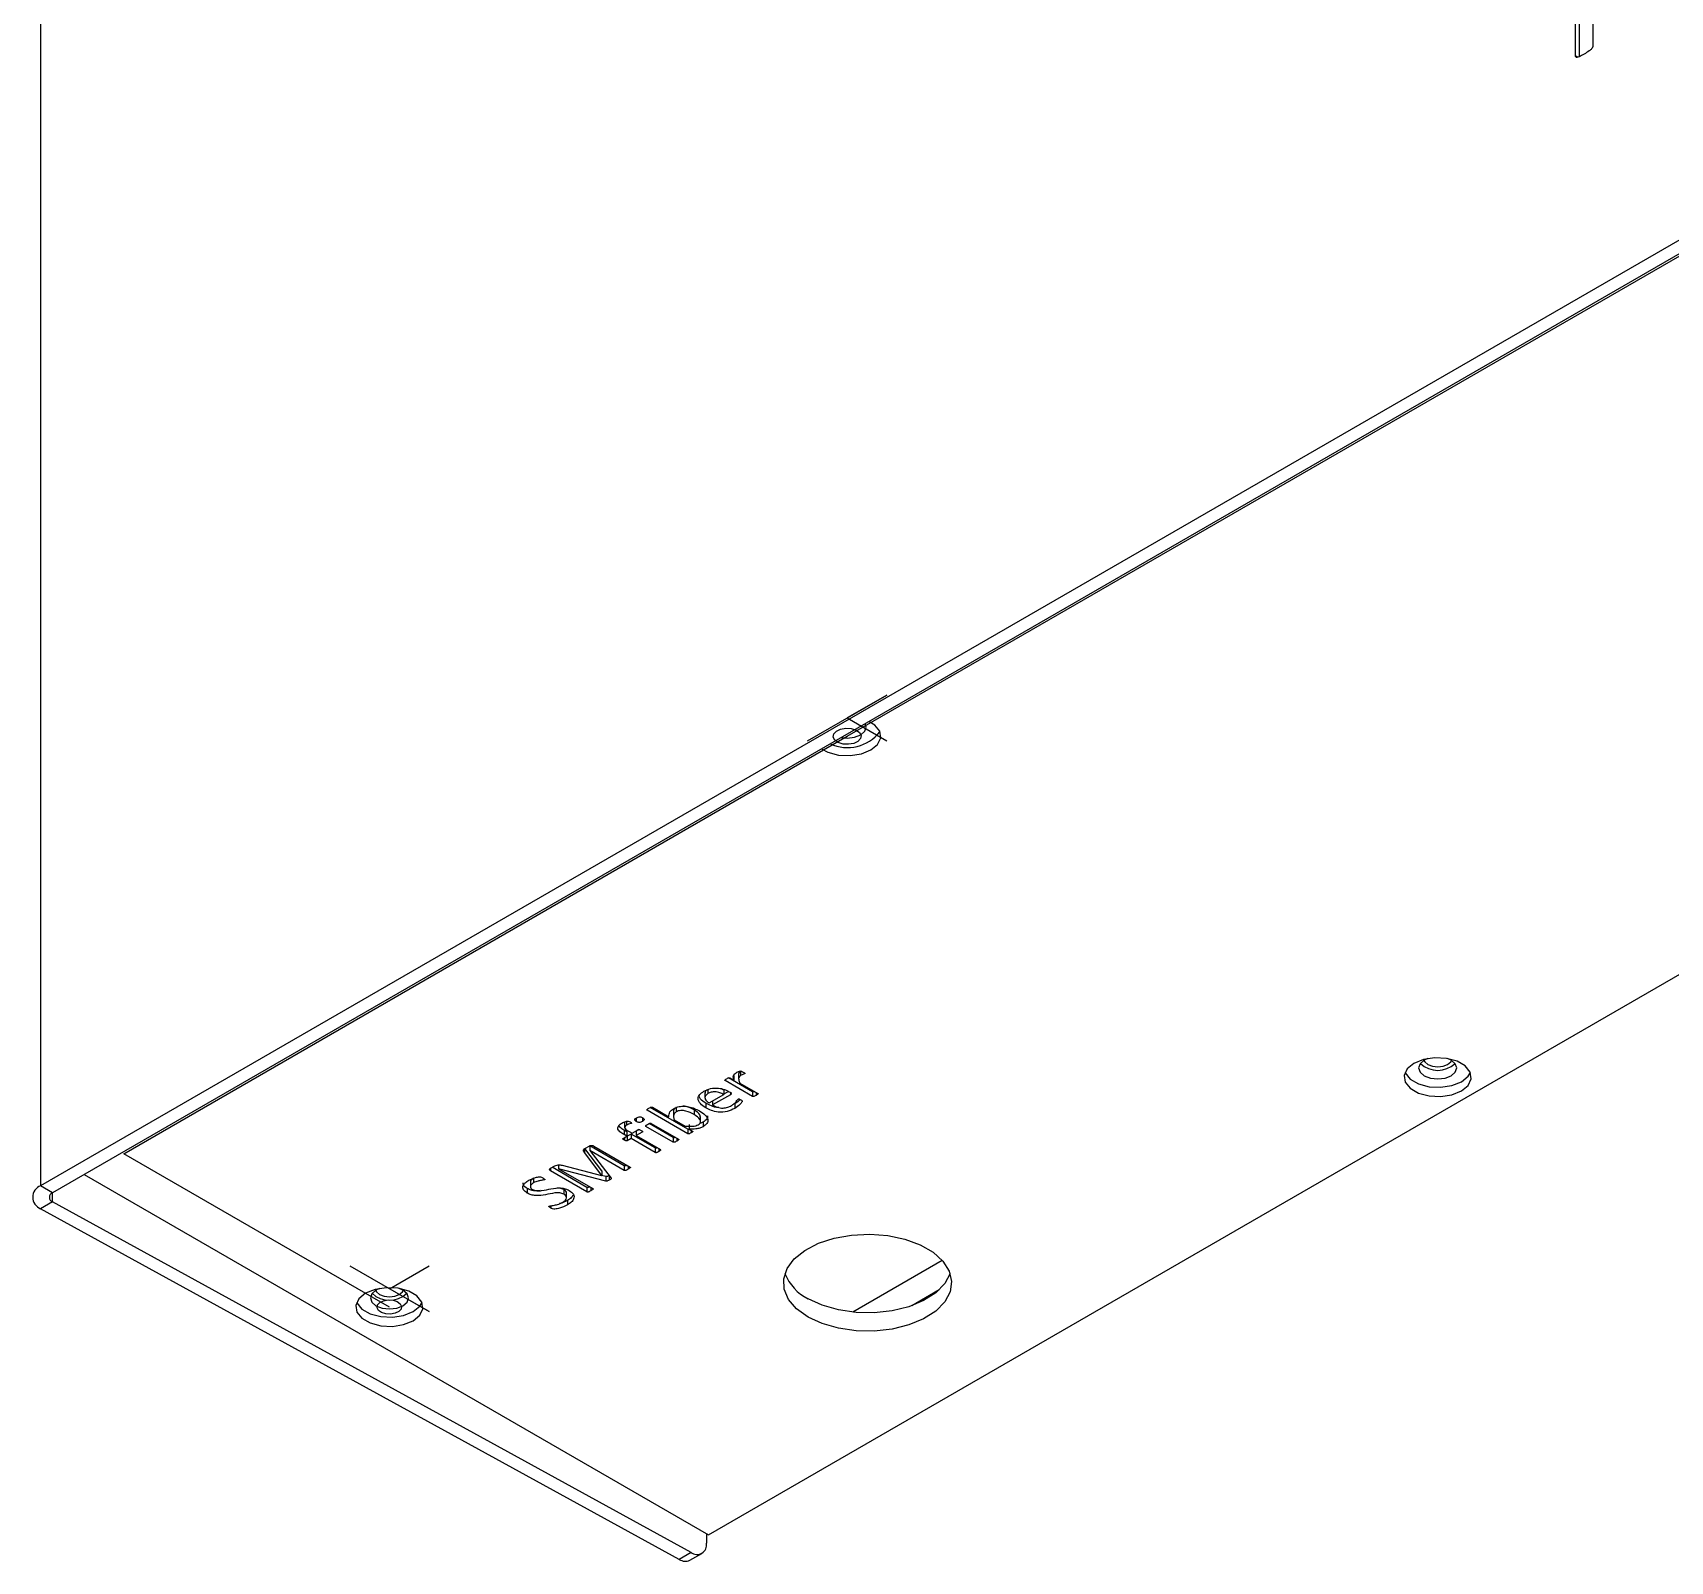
# Model space of a CAD drawing. Header units: millimetres. Extents: x 0 to 210, y 0 to 297.
# Drawn here: x 159.18 to 173.79, y 230.34 to 243.98 of the extents above; entities that cross this region are included whole.
import ezdxf

# ---------------------------------------------------------------- set-up
doc = ezdxf.new("R2010")
doc.units = ezdxf.units.MM
doc.linetypes.add('CENTERX2', pattern=[20.32, 12.7, -2.54, 2.54, -2.54])

msp = doc.modelspace()

# ---------------------------------------------------------------- linework, layer by layer
at = {"color": 7, "linetype": 'Continuous', "lineweight": 25}
for p, q in [((159.2496, 264.1091), (159.2496, 233.6929)), ((184.5288, 248.2863), (159.2496, 233.6929)), ((184.6348, 248.2251), (159.3556, 233.6317)), ((165.2069, 230.5804), (190.4106, 245.1302)), ((172.9416, 243.7746), (172.9416, 244.8959)), ((172.9769, 243.7683), (172.9769, 244.8755)), ((173.0975, 244.9266), (173.0975, 243.8647)), ((172.9613, 243.7632), (172.9416, 243.7746)), ((165.3566, 234.6394), (165.3566, 234.6311)), ((165.5998, 234.4907), (165.3566, 234.6311)), ((165.5998, 234.5316), (165.3849, 234.6556)), ((165.3988, 234.6555), (165.4342, 234.6351)), ((165.4342, 234.6759), (165.4342, 234.6351)), ((165.476, 234.696), (165.476, 234.645)), ((165.4866, 234.6101), (165.6466, 234.5177)), ((165.4913, 234.7174), (165.4913, 234.6766)), ((165.5304, 234.6972), (165.5304, 234.691)), ((165.1757, 234.526), (165.1757, 234.475)), ((165.2019, 234.5563), (165.2019, 234.5155)), ((165.213, 234.4319), (165.343, 234.5069)), ((165.4037, 234.5059), (165.2442, 234.4139)), ((165.343, 234.5477), (165.319, 234.559)), ((165.343, 234.5477), (165.343, 234.5069)), ((165.3848, 234.5358), (165.343, 234.5117)), ((165.3929, 234.5321), (165.4012, 234.5274)), ((165.4037, 234.5255), (165.4037, 234.5059)), ((165.5998, 234.5316), (165.5998, 234.4907)), ((165.6314, 234.5265), (165.6314, 234.4993)), ((164.6602, 234.3749), (164.6602, 234.3668)), ((165.0226, 234.1576), (164.6602, 234.3668)), ((165.0226, 234.1984), (164.6876, 234.3918)), ((164.707, 234.3938), (164.8531, 234.3095)), ((164.8952, 234.356), (164.8952, 234.305)), ((164.9197, 234.3934), (164.9197, 234.3526)), ((165.0799, 234.3694), (165.0799, 234.3286)), ((165.1364, 234.2611), (165.1364, 234.3121)), ((165.183, 234.43), (165.183, 234.3891)), ((165.2442, 234.4499), (165.2442, 234.4139)), ((165.4414, 234.4244), (165.4414, 234.3836)), ((164.4799, 234.1755), (164.4541, 234.1905)), ((164.4541, 234.1905), (164.4541, 234.1496)), ((164.4594, 234.2609), (164.4594, 234.2099)), ((164.4754, 234.2692), (164.4754, 234.2341)), ((164.4799, 234.1755), (164.4799, 234.1347)), ((164.4989, 234.1778), (164.5267, 234.1617)), ((164.5179, 234.2552), (164.5179, 234.2495)), ((164.5267, 234.1617), (164.5803, 234.1927)), ((164.5848, 234.1941), (164.5631, 234.1815)), ((164.5631, 234.1815), (164.5631, 234.1407)), ((164.6167, 234.1717), (164.5631, 234.1407)), ((164.5633, 234.2963), (164.5633, 234.2666)), ((164.6167, 234.1804), (164.6167, 234.1717)), ((164.6174, 234.3012), (164.6174, 234.2681)), ((164.6495, 234.2305), (164.6495, 234.2229)), ((164.8927, 234.0825), (164.6495, 234.2229)), ((164.8927, 234.1233), (164.6772, 234.2478)), ((164.6962, 234.2499), (164.9395, 234.1095)), ((164.8996, 234.2826), (164.9977, 234.226)), ((165.0226, 234.1984), (165.0226, 234.1576)), ((165.0356, 234.2388), (165.0356, 234.1979)), ((165.0356, 234.1979), (165.0643, 234.1813)), ((165.0515, 234.1887), (165.0515, 234.1645)), ((165.1587, 234.2612), (165.1587, 234.2204)), ((164.1001, 234.0223), (164.1001, 233.9896)), ((164.2551, 233.8267), (164.1041, 234.0251)), ((164.1092, 234.0288), (164.1413, 234.0473)), ((164.1491, 234.0484), (164.1485, 234.048)), ((164.1485, 234.048), (164.1485, 234.0072)), ((164.4556, 233.8714), (164.1491, 234.0484)), ((164.1491, 234.0484), (164.1491, 234.0075)), ((164.184, 234.0474), (164.5076, 233.8606)), ((164.4467, 234.1155), (164.4799, 234.1347)), ((164.4799, 234.1347), (164.4541, 234.1496)), ((164.4567, 234.1213), (164.4567, 234.1001)), ((164.4831, 234.1354), (164.4799, 234.1341)), ((164.5163, 234.1545), (164.4831, 234.1354)), ((164.4831, 234.1354), (164.4831, 234.0945)), ((164.5163, 234.1137), (164.4831, 234.0945)), ((164.7314, 234.0303), (164.5163, 234.1545)), ((164.5163, 234.1545), (164.5163, 234.1137)), ((164.7314, 233.9895), (164.5163, 234.1137)), ((164.5631, 234.1407), (164.7782, 234.0165)), ((164.7314, 234.0303), (164.7314, 233.9895)), ((164.7633, 234.0252), (164.7633, 233.9982)), ((164.8927, 234.1233), (164.8927, 234.0825)), ((164.9243, 234.1183), (164.9243, 234.0911)), ((163.7988, 233.8496), (163.8293, 233.8672)), ((163.8683, 233.8801), (163.8683, 233.8454)), ((163.8687, 233.8801), (163.8687, 233.8456)), ((163.9016, 233.8759), (164.2537, 233.785)), ((164.2551, 233.7858), (164.1001, 233.9896)), ((164.1491, 234.0075), (164.1485, 234.0072)), ((164.1485, 234.0072), (164.338, 233.7611)), ((164.4556, 233.8306), (164.1491, 234.0075)), ((164.4556, 233.8714), (164.4556, 233.8306)), ((164.4901, 233.8707), (164.4901, 233.8405)), ((159.6385, 233.795), (165.2069, 230.5804)), ((163.6182, 233.732), (163.6182, 233.6809)), ((163.6464, 233.7604), (163.6464, 233.7196)), ((163.7449, 233.7525), (163.7449, 233.7464)), ((163.7992, 233.8498), (163.7992, 233.8253)), ((164.1229, 233.6385), (163.7992, 233.8253)), ((164.1229, 233.6793), (163.8134, 233.858)), ((163.8687, 233.8456), (163.8683, 233.8454)), ((163.8683, 233.8454), (164.1749, 233.6685)), ((164.2919, 233.7345), (163.8687, 233.8456)), ((164.2537, 233.785), (164.2551, 233.7858)), ((164.2919, 233.7753), (164.2541, 233.7852)), ((164.2551, 233.8267), (164.2551, 233.7858)), ((164.2919, 233.7753), (164.2919, 233.7345)), ((164.3223, 233.7814), (164.3223, 233.7436)), ((159.3556, 233.6317), (159.2496, 233.6929)), ((163.5899, 233.6689), (163.5899, 233.628)), ((163.918, 233.6595), (163.918, 233.6187)), ((163.9419, 233.5823), (163.9419, 233.6333)), ((164.1229, 233.6793), (164.1229, 233.6385)), ((164.1571, 233.6788), (164.1571, 233.6482)), ((159.3556, 233.5501), (159.2496, 233.4888)), ((164.9452, 230.3603), (159.2496, 233.4888)), ((165.0513, 230.4215), (159.3556, 233.5501)), ((163.7999, 233.5146), (163.7999, 233.4947)), ((163.9484, 233.5626), (163.9484, 233.5218)), ((167.2929, 233.0257), (166.4951, 232.5651)), ((167.2635, 232.7638), (167.0199, 232.6231)), ((165.1893, 230.5906), (165.1893, 230.5051)), ((165.0513, 230.4215), (164.9452, 230.3603)), ((165.0418, 230.3523), (165.1478, 230.4135))]:
    msp.add_line(p, q, dxfattribs=at)
at = {"color": 7, "linetype": 'CENTERX2'}
for p, q in [((166.4445, 237.7036), (178.2531, 244.5206)), ((166.0909, 237.6628), (166.798, 238.0711)), ((166.798, 238.0711), (166.4445, 237.8669)), ((166.4445, 237.8669), (166.798, 237.6628)), ((159.992, 233.9787), (166.4445, 237.7036)), ((162.3608, 232.6113), (159.992, 233.9787)), ((162.0073, 232.9787), (162.7144, 232.5705)), ((162.3608, 232.7746), (162.7144, 232.9787)), ((162.7144, 232.5705), (162.3608, 232.7746))]:
    msp.add_line(p, q, dxfattribs=at)
at = {"color": 8, "linetype": 'Continuous', "lineweight": 25}
msp.add_line((159.3556, 233.5501), (159.3556, 233.6317), dxfattribs=at)
at = {"color": 7, "linetype": 'Continuous', "lineweight": 25, "flags": 128}
for points in [[(166.2154, 237.5918), (166.2724, 237.5618), (166.3668, 237.5364), (166.4706, 237.5311), (166.5712, 237.5467), (166.6566, 237.5812), (166.7163, 237.6304), (166.7433, 237.6885), (166.7342, 237.7485), (166.6902, 237.803), (166.6382, 237.8359)], [(166.3897, 237.6924), (166.4445, 237.6872), (166.5095, 237.6946), (166.5647, 237.7159), (166.6015, 237.7477), (166.6145, 237.7853), (166.6054, 237.8169)], [(171.5003, 234.785), (171.4405, 234.7357), (171.4135, 234.6776), (171.4226, 234.6177), (171.4667, 234.5632), (171.5403, 234.5207), (171.6348, 234.4952), (171.7385, 234.49), (171.8392, 234.5056), (171.9245, 234.5401), (171.9843, 234.5893), (172.0113, 234.6474), (172.0022, 234.7073), (171.9581, 234.7619), (171.8845, 234.8044), (171.79, 234.8298), (171.6863, 234.835), (171.5856, 234.8195), (171.5003, 234.785)], [(171.6241, 234.828), (171.5922, 234.8136), (171.5553, 234.7817), (171.5424, 234.7442), (171.5553, 234.7066), (171.5922, 234.6748), (171.6473, 234.6535), (171.7124, 234.646), (171.7775, 234.6535), (171.8326, 234.6748), (171.8695, 234.7066), (171.8824, 234.7442), (171.8695, 234.7817), (171.8326, 234.8136), (171.8007, 234.828)], [(171.5897, 234.8121), (171.5969, 234.7982), (171.624, 234.7748), (171.6646, 234.7592), (171.7124, 234.7537), (171.7602, 234.7592), (171.8008, 234.7748), (171.8279, 234.7982), (171.8351, 234.8121)], [(171.4209, 234.7033), (171.4226, 234.6994), (171.4667, 234.6448), (171.5403, 234.6023), (171.6348, 234.5769), (171.7385, 234.5716), (171.8392, 234.5872), (171.9245, 234.6217), (171.9843, 234.671), (172.0039, 234.7033)], [(166.0952, 232.522), (165.9936, 232.5949), (165.9216, 232.6788), (165.8824, 232.7697), (165.878, 232.8632), (165.9086, 232.9552), (165.9727, 233.0412), (166.0673, 233.1172), (166.188, 233.1798), (166.3292, 233.2258), (166.4842, 233.2533), (166.6459, 233.2609), (166.8066, 233.2483), (166.9588, 233.216), (167.0955, 233.1656), (167.2101, 233.0994), (167.2975, 233.0205), (167.3534, 232.9326), (167.3753, 232.8398), (167.3621, 232.7465), (167.3145, 232.657), (167.2347, 232.5755), (167.1264, 232.5058), (166.9947, 232.4512), (166.8457, 232.4142), (166.6864, 232.3966), (166.5243, 232.3991), (166.3669, 232.4217), (166.2216, 232.4633), (166.0952, 232.522)], [(167.3621, 232.9098), (167.3145, 232.8203), (167.2347, 232.7388), (167.1264, 232.6691), (166.9947, 232.6145), (166.8457, 232.5775), (166.6864, 232.5599), (166.5243, 232.5624), (166.3669, 232.585), (166.2216, 232.6266), (166.0952, 232.6853)], [(162.1487, 232.7337), (162.0889, 232.6844), (162.062, 232.6263), (162.0711, 232.5664), (162.1151, 232.5119), (162.1888, 232.4694), (162.2832, 232.444), (162.387, 232.4387), (162.4876, 232.4543), (162.573, 232.4888), (162.6327, 232.5381), (162.6597, 232.5962), (162.6506, 232.6561), (162.6066, 232.7106), (162.5329, 232.7531), (162.4385, 232.7785), (162.3347, 232.7838), (162.2341, 232.7682), (162.1487, 232.7337)], [(162.2725, 232.7768), (162.2406, 232.7623), (162.2038, 232.7305), (162.1908, 232.6929), (162.2038, 232.6554), (162.2406, 232.6235), (162.2958, 232.6022), (162.3608, 232.5948), (162.4259, 232.6022), (162.481, 232.6235), (162.5179, 232.6554), (162.5308, 232.6929), (162.5179, 232.7305), (162.481, 232.7623), (162.4491, 232.7768)], [(162.2381, 232.7608), (162.2454, 232.7469), (162.2724, 232.7235), (162.313, 232.7079), (162.3608, 232.7024), (162.4087, 232.7079), (162.4492, 232.7235), (162.4763, 232.7469), (162.4836, 232.7608)], [(162.0693, 232.6521), (162.0711, 232.6481), (162.1151, 232.5936), (162.1888, 232.551), (162.2832, 232.5256), (162.387, 232.5204), (162.4876, 232.5359), (162.573, 232.5704), (162.6327, 232.6197), (162.6524, 232.6521)]]:
    msp.add_lwpolyline(points, dxfattribs=at)
at = {"color": 7, "linetype": 'Continuous', "flags": 128}
for points in [[(166.3341, 237.6698), (166.32, 237.6967), (166.3249, 237.7247), (166.348, 237.7495), (166.3858, 237.7674), (166.4325, 237.7755), (166.481, 237.7726), (166.524, 237.7593), (166.5548, 237.7375), (166.5689, 237.7106), (166.564, 237.6825), (166.5409, 237.6577), (166.5031, 237.6399), (166.4564, 237.6318), (166.4079, 237.6346), (166.3649, 237.648), (166.3341, 237.6698)], [(162.2639, 232.5815), (162.2516, 232.6052), (162.2559, 232.6298), (162.2762, 232.6516), (162.3093, 232.6672), (162.3503, 232.6743), (162.3929, 232.6718), (162.4306, 232.6601), (162.4577, 232.641), (162.4701, 232.6173), (162.4658, 232.5927), (162.4455, 232.571), (162.4124, 232.5553), (162.3714, 232.5482), (162.3287, 232.5507), (162.291, 232.5624), (162.2639, 232.5815)]]:
    msp.add_lwpolyline(points, dxfattribs=at)
at = {"color": 7, "linetype": 'Continuous', "lineweight": 25}
for centre, radius, start, end in [((166.4456, 237.9706), 0.368, 245.35599, 322.09186), ((171.7124, 234.9457), 0.223, 226.10451, 313.89549), ((159.2883, 233.5909), 0.1092, 110.78342, 249.21658), ((159.3711, 233.5909), 0.0437, 110.78342, 249.21658), ((166.2863, 233.0677), 0.4275, 201.68279, 243.45471), ((162.3608, 232.8944), 0.223, 226.10451, 313.89549), ((165.1037, 230.4907), 0.0868, 232.88187, 9.53384), ((165.0005, 230.4417), 0.0984, 235.79518, 294.76717)]:
    msp.add_arc(centre, radius, start, end, dxfattribs=at)
for points, knots in [([(173.0975, 243.8647), (173.0974, 243.8624), (173.0971, 243.8578), (173.0936, 243.8478), (173.0821, 243.8324), (173.0557, 243.8123), (173.0331, 243.7982), (173.0181, 243.7887)], [0, 0, 0, 0, 0.062677, 0.1252598, 0.2496134, 0.4997579, 1, 1, 1, 1]), ([(173.0181, 243.7887), (173.0035, 243.781), (172.9815, 243.7693), (172.9574, 243.7602), (172.9478, 243.7611), (172.9425, 243.7642), (172.9419, 243.7705), (172.9416, 243.7746)], [0, 0, 0, 0, 0.500296, 0.7502923, 0.8132302, 0.8757483, 1, 1, 1, 1]), ([(165.3566, 234.6311), (165.3555, 234.6318), (165.3535, 234.6331), (165.3535, 234.6368), (165.3588, 234.6422), (165.3652, 234.6458), (165.3695, 234.6483)], [0, 0, 0, 0, 0.1252494, 0.2494368, 0.498674, 1, 1, 1, 1]), ([(165.3695, 234.6483), (165.3736, 234.6507), (165.3797, 234.6544), (165.3891, 234.6572), (165.3953, 234.6572), (165.3976, 234.6561), (165.3988, 234.6555)], [0, 0, 0, 0, 0.50162301, 0.75048757, 0.87534707, 1, 1, 1, 1]), ([(165.4342, 234.6351), (165.4305, 234.6482), (165.4254, 234.6666), (165.435, 234.6902), (165.4468, 234.6983), (165.4527, 234.7023)], [0, 0, 0, 0, 0.5600055, 0.7799744, 1, 1, 1, 1]), ([(165.4527, 234.7023), (165.4625, 234.7071), (165.4747, 234.7131), (165.4917, 234.7173), (165.4983, 234.7164), (165.5061, 234.713), (165.5118, 234.7097), (165.5163, 234.707)], [0, 0, 0, 0, 0.4997327, 0.6242242, 0.6865106, 0.7491895, 1, 1, 1, 1]), ([(165.4913, 234.6766), (165.4855, 234.671), (165.4737, 234.6598), (165.477, 234.636), (165.483, 234.6199), (165.4866, 234.6101)], [0, 0, 0, 0, 0.2770756, 0.5579229, 1, 1, 1, 1]), ([(165.4913, 234.7174), (165.485, 234.7119), (165.4756, 234.7037), (165.4767, 234.6941), (165.4771, 234.6909)], [0, 0, 0, 0, 0.6732549, 1, 1, 1, 1]), ([(165.5304, 234.691), (165.5226, 234.6887), (165.5087, 234.6847), (165.4966, 234.6791), (165.4913, 234.6766)], [0, 0, 0, 0, 0.56010489, 1, 1, 1, 1]), ([(165.5163, 234.707), (165.5203, 234.7047), (165.5263, 234.7012), (165.532, 234.6965), (165.5331, 234.693), (165.5313, 234.6917), (165.5304, 234.691)], [0, 0, 0, 0, 0.5014049, 0.7511669, 0.8758293, 1, 1, 1, 1]), ([(165.183, 234.3891), (165.1651, 234.4009), (165.1295, 234.4244), (165.1092, 234.4681), (165.1246, 234.5085), (165.1522, 234.5274), (165.166, 234.5368)], [0, 0, 0, 0, 0.2806839, 0.5598467, 0.7796665, 1, 1, 1, 1]), ([(165.183, 234.43), (165.1637, 234.4415), (165.1347, 234.459), (165.1272, 234.4823), (165.1247, 234.4901)], [0, 0, 0, 0, 0.6645286, 1, 1, 1, 1]), ([(165.166, 234.5368), (165.1845, 234.5458), (165.2216, 234.5639), (165.2923, 234.5677), (165.3504, 234.5539), (165.3787, 234.5394), (165.3929, 234.5321)], [0, 0, 0, 0, 0.2799631, 0.5585807, 0.778939, 1, 1, 1, 1]), ([(165.2019, 234.5155), (165.1926, 234.5085), (165.1741, 234.4944), (165.175, 234.4612), (165.1986, 234.443), (165.213, 234.4319)], [0, 0, 0, 0, 0.2797043, 0.5597752, 1, 1, 1, 1]), ([(165.1925, 234.5472), (165.1867, 234.543), (165.1761, 234.5353), (165.1778, 234.5254), (165.1786, 234.5209)], [0, 0, 0, 0, 0.5369166, 1, 1, 1, 1]), ([(165.343, 234.5069), (165.332, 234.5129), (165.31, 234.5248), (165.2688, 234.5333), (165.229, 234.5291), (165.2109, 234.52), (165.2019, 234.5155)], [0, 0, 0, 0, 0.2809943, 0.5604108, 0.7796644, 1, 1, 1, 1]), ([(165.4012, 234.5274), (165.4039, 234.5257), (165.4093, 234.5223), (165.412, 234.5159), (165.4096, 234.5101), (165.4056, 234.5073), (165.4037, 234.5059)], [0, 0, 0, 0, 0.2807601, 0.5592043, 0.7796603, 1, 1, 1, 1]), ([(165.4117, 234.4085), (165.4207, 234.4142), (165.4356, 234.4236), (165.4507, 234.4391), (165.4604, 234.453), (165.4674, 234.4621), (165.4709, 234.4667)], [0, 0, 0, 0, 0.3399859, 0.5602779, 0.780581, 1, 1, 1, 1]), ([(165.4907, 234.4633), (165.49, 234.4625), (165.4785, 234.4478), (165.4594, 234.4358), (165.4414, 234.4244)], [0, 0, 0, 0, 0.0574732, 1, 1, 1, 1]), ([(165.4956, 234.4609), (165.5005, 234.4581), (165.508, 234.454), (165.5084, 234.446), (165.5019, 234.4353), (165.4843, 234.4126), (165.4585, 234.3952), (165.4414, 234.3836)], [0, 0, 0, 0, 0.1246031, 0.18662, 0.249316, 0.4997766, 1, 1, 1, 1]), ([(165.4709, 234.4667), (165.4718, 234.4671), (165.4738, 234.468), (165.4789, 234.4684), (165.4868, 234.4658), (165.4921, 234.4628), (165.4956, 234.4609)], [0, 0, 0, 0, 0.1246887, 0.2499025, 0.4987831, 1, 1, 1, 1]), ([(165.6189, 234.5337), (165.6183, 234.5334), (165.6153, 234.5319), (165.6104, 234.5302), (165.6036, 234.5297), (165.6011, 234.5309), (165.5998, 234.5316)], [0, 0, 0, 0, 0.11412142, 0.55791423, 0.77864831, 1, 1, 1, 1]), ([(165.6314, 234.4993), (165.6268, 234.4967), (165.6199, 234.4929), (165.6104, 234.4893), (165.6036, 234.4889), (165.6011, 234.4901), (165.5998, 234.4907)], [0, 0, 0, 0, 0.50096352, 0.75096256, 0.87530733, 1, 1, 1, 1]), ([(165.6466, 234.5177), (165.6472, 234.5174), (165.6483, 234.5167), (165.6494, 234.5149), (165.6488, 234.5116), (165.6427, 234.5059), (165.6359, 234.502), (165.6314, 234.4993)], [0, 0, 0, 0, 0.0628574, 0.1251775, 0.249824, 0.4995281, 1, 1, 1, 1]), ([(164.5659, 234.2984), (164.5702, 234.3008), (164.5787, 234.3055), (164.5953, 234.3095), (164.6099, 234.3055), (164.6167, 234.3018), (164.62, 234.2999)], [0, 0, 0, 0, 0.2815316, 0.558689, 0.7784941, 1, 1, 1, 1]), ([(164.6602, 234.3668), (164.6591, 234.3676), (164.657, 234.369), (164.6573, 234.373), (164.6636, 234.3785), (164.6703, 234.3826), (164.6747, 234.3852)], [0, 0, 0, 0, 0.1248134, 0.2489091, 0.4987725, 1, 1, 1, 1]), ([(164.6747, 234.3852), (164.6794, 234.3879), (164.6864, 234.3918), (164.6962, 234.3953), (164.703, 234.3956), (164.7057, 234.3944), (164.707, 234.3938)], [0, 0, 0, 0, 0.5014219, 0.7512593, 0.8758541, 1, 1, 1, 1]), ([(164.8531, 234.3095), (164.8538, 234.3242), (164.8551, 234.3504), (164.8826, 234.3711), (164.8947, 234.3802)], [0, 0, 0, 0, 0.5608753, 1, 1, 1, 1]), ([(164.8947, 234.3802), (164.9073, 234.3864), (164.9324, 234.399), (164.9823, 234.4053), (165.0543, 234.3981), (165.0968, 234.3767), (165.1267, 234.3617)], [0, 0, 0, 0, 0.1870532, 0.3737436, 0.560685, 1, 1, 1, 1]), ([(164.9197, 234.3934), (164.9126, 234.3879), (164.8983, 234.3768), (164.8945, 234.3609), (164.8958, 234.3525), (164.896, 234.3509)], [0, 0, 0, 0, 0.4463347, 0.8949567, 1, 1, 1, 1]), ([(164.9197, 234.3526), (164.9125, 234.3471), (164.898, 234.3359), (164.8937, 234.3108), (164.8974, 234.2933), (164.8996, 234.2826)], [0, 0, 0, 0, 0.2788501, 0.5591291, 1, 1, 1, 1]), ([(165.0799, 234.3286), (165.057, 234.3409), (165.0227, 234.3593), (164.9678, 234.3663), (164.9372, 234.3615), (164.9256, 234.3556), (164.9197, 234.3526)], [0, 0, 0, 0, 0.5003269, 0.7494074, 0.8745293, 1, 1, 1, 1]), ([(165.0799, 234.3694), (165.0573, 234.3828), (165.0284, 234.3999), (164.9891, 234.4026), (164.9806, 234.4032)], [0, 0, 0, 0, 0.784837, 1, 1, 1, 1]), ([(165.1344, 234.3068), (165.1337, 234.3136), (165.1309, 234.3378), (165.1013, 234.3562), (165.0799, 234.3694)], [0, 0, 0, 0, 0.2782865, 1, 1, 1, 1]), ([(165.1154, 234.2375), (165.1204, 234.2408), (165.1303, 234.2474), (165.139, 234.2643), (165.1299, 234.2954), (165.0999, 234.3153), (165.0799, 234.3286)], [0, 0, 0, 0, 0.12546, 0.2507808, 0.5002064, 1, 1, 1, 1]), ([(165.1267, 234.3617), (165.1441, 234.3505), (165.179, 234.3282), (165.2058, 234.2881), (165.1982, 234.248), (165.1719, 234.2296), (165.1587, 234.2204)], [0, 0, 0, 0, 0.2810481, 0.5606617, 0.7800968, 1, 1, 1, 1]), ([(165.199, 234.3171), (165.1984, 234.3079), (165.197, 234.2866), (165.1725, 234.2704), (165.1587, 234.2612)], [0, 0, 0, 0, 0.4343816, 1, 1, 1, 1]), ([(165.3009, 234.3923), (165.2983, 234.3921), (165.2741, 234.3902), (165.231, 234.4059), (165.1991, 234.4219), (165.183, 234.43)], [0, 0, 0, 0, 0.057758, 0.527979, 1, 1, 1, 1]), ([(165.4414, 234.3836), (165.4204, 234.373), (165.3785, 234.3519), (165.297, 234.3467), (165.2311, 234.3638), (165.1991, 234.3807), (165.183, 234.3891)], [0, 0, 0, 0, 0.2803984, 0.5584096, 0.778783, 1, 1, 1, 1]), ([(165.2442, 234.4139), (165.2574, 234.4068), (165.2838, 234.3927), (165.3343, 234.3837), (165.3802, 234.3921), (165.4012, 234.403), (165.4117, 234.4085)], [0, 0, 0, 0, 0.2811919, 0.5594608, 0.7791255, 1, 1, 1, 1]), ([(164.4541, 234.1496), (164.4408, 234.1578), (164.4145, 234.174), (164.3924, 234.2041), (164.4049, 234.2335), (164.4253, 234.2466), (164.4356, 234.2532)], [0, 0, 0, 0, 0.2814262, 0.5602907, 0.7793369, 1, 1, 1, 1]), ([(164.4541, 234.1905), (164.4397, 234.1984), (164.4185, 234.2102), (164.4103, 234.2263), (164.4077, 234.2315)], [0, 0, 0, 0, 0.6754882, 1, 1, 1, 1]), ([(164.4356, 234.2532), (164.4466, 234.2585), (164.4603, 234.2652), (164.4797, 234.2708), (164.4949, 234.2706), (164.5026, 234.2659), (164.5078, 234.2627)], [0, 0, 0, 0, 0.501125, 0.626759, 0.7504719, 1, 1, 1, 1]), ([(164.4754, 234.2341), (164.4691, 234.2298), (164.4596, 234.2232), (164.4589, 234.2118), (164.4681, 234.1959), (164.4852, 234.1858), (164.4989, 234.1778)], [0, 0, 0, 0, 0.248745, 0.3741932, 0.4996322, 1, 1, 1, 1]), ([(164.5179, 234.2495), (164.5093, 234.2473), (164.4938, 234.2433), (164.481, 234.2369), (164.4754, 234.2341)], [0, 0, 0, 0, 0.5599913, 1, 1, 1, 1]), ([(164.5078, 234.2627), (164.5108, 234.2607), (164.5154, 234.2578), (164.5196, 234.2541), (164.5203, 234.2521), (164.5199, 234.2508), (164.5187, 234.25), (164.5179, 234.2495)], [0, 0, 0, 0, 0.5000379, 0.7500145, 0.8127745, 0.8753154, 1, 1, 1, 1]), ([(164.5633, 234.2666), (164.5606, 234.2684), (164.5551, 234.2718), (164.5486, 234.2779), (164.5489, 234.2886), (164.5589, 234.2944), (164.5659, 234.2984)], [0, 0, 0, 0, 0.1877966, 0.3751877, 0.5607599, 1, 1, 1, 1]), ([(164.6174, 234.2681), (164.6132, 234.2658), (164.6047, 234.2611), (164.5881, 234.257), (164.5736, 234.2612), (164.5668, 234.2648), (164.5633, 234.2666)], [0, 0, 0, 0, 0.2815771, 0.5584057, 0.778572, 1, 1, 1, 1]), ([(164.5803, 234.1927), (164.5814, 234.1932), (164.5834, 234.1942), (164.5889, 234.1945), (164.5977, 234.1924), (164.6036, 234.1893), (164.6075, 234.1872)], [0, 0, 0, 0, 0.1249255, 0.2499175, 0.4995738, 1, 1, 1, 1]), ([(164.6075, 234.1872), (164.611, 234.185), (164.6164, 234.1817), (164.6199, 234.1766), (164.6191, 234.1735), (164.6175, 234.1723), (164.6167, 234.1717)], [0, 0, 0, 0, 0.4990983, 0.7504022, 0.8732365, 1, 1, 1, 1]), ([(164.62, 234.2999), (164.6228, 234.2982), (164.6283, 234.2948), (164.6348, 234.2887), (164.6345, 234.278), (164.6245, 234.2722), (164.6174, 234.2681)], [0, 0, 0, 0, 0.18779663, 0.37518769, 0.5607599, 1, 1, 1, 1]), ([(164.6495, 234.2229), (164.6485, 234.2237), (164.6464, 234.2252), (164.6471, 234.2291), (164.6533, 234.2345), (164.6599, 234.2385), (164.6643, 234.2412)], [0, 0, 0, 0, 0.1245235, 0.2487889, 0.4987801, 1, 1, 1, 1]), ([(164.6643, 234.2412), (164.6689, 234.2438), (164.6758, 234.2477), (164.6855, 234.2511), (164.6922, 234.2516), (164.6949, 234.2505), (164.6962, 234.2499)], [0, 0, 0, 0, 0.5015192, 0.7515325, 0.8761611, 1, 1, 1, 1]), ([(164.9977, 234.226), (165.0207, 234.2245), (165.0527, 234.2225), (165.0939, 234.2277), (165.1083, 234.2342), (165.1154, 234.2375)], [0, 0, 0, 0, 0.5602351, 0.7803388, 1, 1, 1, 1]), ([(165.0356, 234.1981), (165.0339, 234.1974), (165.031, 234.1964), (165.0259, 234.1967), (165.0237, 234.1979), (165.0226, 234.1984)], [0, 0, 0, 0, 0.3973747, 0.6963761, 1, 1, 1, 1]), ([(165.0515, 234.1645), (165.0473, 234.1623), (165.041, 234.1588), (165.0321, 234.1555), (165.0259, 234.1559), (165.0237, 234.157), (165.0226, 234.1576)], [0, 0, 0, 0, 0.5010913, 0.7508081, 0.8744483, 1, 1, 1, 1]), ([(165.1587, 234.2204), (165.1493, 234.2156), (165.1305, 234.206), (165.0872, 234.1981), (165.0552, 234.198), (165.0356, 234.1979)], [0, 0, 0, 0, 0.2798742, 0.5597159, 1, 1, 1, 1]), ([(165.0643, 234.1813), (165.0653, 234.1807), (165.0672, 234.1793), (165.067, 234.1758), (165.0614, 234.1707), (165.0555, 234.167), (165.0515, 234.1645)], [0, 0, 0, 0, 0.1244459, 0.2491177, 0.4991888, 1, 1, 1, 1]), ([(165.1587, 234.2612), (165.1498, 234.2559), (165.1408, 234.2505), (165.1291, 234.2481), (165.1291, 234.2481)], [0, 0, 0, 0, 0.9975016, 1, 1, 1, 1]), ([(164.1001, 233.9896), (164.0976, 233.9933), (164.0926, 234.0007), (164.0912, 234.0121), (164.0982, 234.0218), (164.1055, 234.0265), (164.1092, 234.0288)], [0, 0, 0, 0, 0.2806245, 0.5599445, 0.7795977, 1, 1, 1, 1]), ([(164.1413, 234.0473), (164.1448, 234.049), (164.1516, 234.0525), (164.1647, 234.0537), (164.176, 234.0515), (164.1813, 234.0488), (164.184, 234.0474)], [0, 0, 0, 0, 0.2805321, 0.55911034, 0.77968582, 1, 1, 1, 1]), ([(164.4567, 234.1001), (164.453, 234.1023), (164.4476, 234.1056), (164.4434, 234.1106), (164.4441, 234.1138), (164.4458, 234.1149), (164.4467, 234.1155)], [0, 0, 0, 0, 0.500706, 0.75003, 0.8749034, 1, 1, 1, 1]), ([(164.4831, 234.0945), (164.4821, 234.094), (164.48, 234.0931), (164.4746, 234.0928), (164.4661, 234.0949), (164.4604, 234.098), (164.4567, 234.1001)], [0, 0, 0, 0, 0.1249662, 0.2500645, 0.4989608, 1, 1, 1, 1]), ([(164.7505, 234.0325), (164.75, 234.0322), (164.7471, 234.0307), (164.7421, 234.0291), (164.7354, 234.0286), (164.7327, 234.0298), (164.7314, 234.0303)], [0, 0, 0, 0, 0.1064132, 0.5534801, 0.7764616, 1, 1, 1, 1]), ([(164.7782, 234.0165), (164.7793, 234.0158), (164.7813, 234.0143), (164.7804, 234.0104), (164.7745, 234.0048), (164.7678, 234.0008), (164.7633, 233.9982)], [0, 0, 0, 0, 0.1241597, 0.249016, 0.4988766, 1, 1, 1, 1]), ([(164.9118, 234.1255), (164.9112, 234.1252), (164.9082, 234.1237), (164.9033, 234.122), (164.8965, 234.1215), (164.894, 234.1227), (164.8927, 234.1233)], [0, 0, 0, 0, 0.11412142, 0.55791423, 0.77864831, 1, 1, 1, 1]), ([(164.9243, 234.0911), (164.9197, 234.0885), (164.9128, 234.0847), (164.9033, 234.0811), (164.8965, 234.0807), (164.894, 234.0819), (164.8927, 234.0825)], [0, 0, 0, 0, 0.5009635, 0.7509626, 0.8753073, 1, 1, 1, 1]), ([(164.9395, 234.1095), (164.9405, 234.1088), (164.9425, 234.1073), (164.9416, 234.1033), (164.9356, 234.0978), (164.9288, 234.0938), (164.9243, 234.0911)], [0, 0, 0, 0, 0.12397807, 0.24874431, 0.49879117, 1, 1, 1, 1]), ([(163.8293, 233.8672), (163.8348, 233.8702), (163.8458, 233.8761), (163.8657, 233.8809), (163.8854, 233.88), (163.8962, 233.8773), (163.9016, 233.8759)], [0, 0, 0, 0, 0.28062927, 0.55984744, 0.77947725, 1, 1, 1, 1]), ([(164.4803, 233.8764), (164.4783, 233.8754), (164.4738, 233.873), (164.4679, 233.8707), (164.4628, 233.8699), (164.4592, 233.8698), (164.4571, 233.8708), (164.4556, 233.8714)], [0, 0, 0, 0, 0.2738783, 0.6371302, 0.7285615, 0.8194298, 1, 1, 1, 1]), ([(164.7633, 233.9982), (164.7587, 233.9956), (164.7517, 233.9917), (164.7421, 233.9883), (164.7354, 233.9878), (164.7327, 233.9889), (164.7314, 233.9895)], [0, 0, 0, 0, 0.5008962, 0.7506008, 0.8751449, 1, 1, 1, 1]), ([(163.5899, 233.628), (163.5766, 233.6376), (163.5501, 233.6568), (163.5494, 233.6926), (163.5709, 233.7215), (163.5927, 233.7358), (163.6037, 233.7429)], [0, 0, 0, 0, 0.2794504, 0.5581907, 0.7788792, 1, 1, 1, 1]), ([(163.6037, 233.7429), (163.623, 233.7514), (163.652, 233.7641), (163.6932, 233.7745), (163.7181, 233.7706), (163.7265, 233.7654), (163.7308, 233.7628)], [0, 0, 0, 0, 0.5008364, 0.7516143, 0.8742586, 1, 1, 1, 1]), ([(163.6464, 233.7604), (163.6395, 233.7557), (163.6259, 233.7464), (163.6161, 233.7335), (163.6184, 233.7272), (163.6185, 233.7269)], [0, 0, 0, 0, 0.489626, 0.9776765, 1, 1, 1, 1]), ([(163.7449, 233.7464), (163.7352, 233.7447), (163.7156, 233.7411), (163.68, 233.7352), (163.6591, 233.7255), (163.6464, 233.7196)], [0, 0, 0, 0, 0.2794619, 0.5605632, 1, 1, 1, 1]), ([(163.7308, 233.7628), (163.7347, 233.7604), (163.7405, 233.7568), (163.7464, 233.752), (163.7471, 233.749), (163.7463, 233.7474), (163.7454, 233.7468), (163.7449, 233.7464)], [0, 0, 0, 0, 0.500259, 0.7502802, 0.8750279, 0.9371127, 1, 1, 1, 1]), ([(163.7992, 233.8253), (163.7962, 233.8273), (163.7902, 233.8311), (163.7885, 233.8386), (163.7921, 233.8449), (163.7966, 233.848), (163.7988, 233.8496)], [0, 0, 0, 0, 0.2806648, 0.5584777, 0.7791559, 1, 1, 1, 1]), ([(164.3223, 233.7844), (164.3175, 233.7818), (164.3107, 233.7781), (164.2999, 233.7746), (164.2945, 233.7751), (164.2919, 233.7753)], [0, 0, 0, 0, 0.562357, 0.7832024, 1, 1, 1, 1]), ([(164.3223, 233.7436), (164.3175, 233.7409), (164.3107, 233.7372), (164.2999, 233.7337), (164.2945, 233.7342), (164.2919, 233.7345)], [0, 0, 0, 0, 0.562357, 0.7832024, 1, 1, 1, 1]), ([(164.338, 233.7611), (164.3384, 233.7591), (164.3393, 233.7552), (164.3317, 233.7494), (164.3259, 233.7458), (164.3223, 233.7436)], [0, 0, 0, 0, 0.27612572, 0.55748807, 1, 1, 1, 1]), ([(164.4901, 233.8405), (164.485, 233.8378), (164.4774, 233.8337), (164.4679, 233.8298), (164.4628, 233.829), (164.4592, 233.829), (164.4571, 233.83), (164.4556, 233.8306)], [0, 0, 0, 0, 0.5002986, 0.7502808, 0.8132019, 0.8757354, 1, 1, 1, 1]), ([(164.5076, 233.8606), (164.5082, 233.8602), (164.5093, 233.8594), (164.5105, 233.8575), (164.5093, 233.8538), (164.502, 233.8479), (164.4949, 233.8435), (164.4901, 233.8405)], [0, 0, 0, 0, 0.0626874, 0.1252662, 0.2496278, 0.4997686, 1, 1, 1, 1]), ([(163.5899, 233.6689), (163.5755, 233.6784), (163.5529, 233.6934), (163.5546, 233.7128), (163.5552, 233.7198)], [0, 0, 0, 0, 0.6370658, 1, 1, 1, 1]), ([(163.707, 233.65), (163.6936, 233.6481), (163.6659, 233.6444), (163.623, 233.6523), (163.6009, 233.6633), (163.5899, 233.6689)], [0, 0, 0, 0, 0.3175332, 0.6586807, 1, 1, 1, 1]), ([(163.918, 233.6187), (163.9057, 233.6236), (163.8811, 233.6335), (163.8201, 233.6283), (163.7549, 233.6116), (163.6811, 233.6021), (163.6231, 233.6112), (163.6009, 233.6224), (163.5899, 233.628)], [0, 0, 0, 0, 0.1235736, 0.2486037, 0.4999724, 0.7495383, 0.8747376, 1, 1, 1, 1]), ([(163.6464, 233.7196), (163.6392, 233.7149), (163.6249, 233.7055), (163.6159, 233.6883), (163.6211, 233.672), (163.632, 233.6644), (163.6375, 233.6606)], [0, 0, 0, 0, 0.2803953, 0.5598883, 0.7797242, 1, 1, 1, 1]), ([(163.6375, 233.6606), (163.6497, 233.6557), (163.6742, 233.6459), (163.735, 233.651), (163.8004, 233.6671), (163.8736, 233.6773), (163.9315, 233.6684), (163.9537, 233.6573), (163.9648, 233.6517)], [0, 0, 0, 0, 0.1236084, 0.2486466, 0.4999967, 0.7496325, 0.874764, 1, 1, 1, 1]), ([(163.918, 233.6595), (163.9058, 233.6647), (163.8847, 233.6735), (163.8595, 233.6712), (163.8489, 233.6702)], [0, 0, 0, 0, 0.58180385, 1, 1, 1, 1]), ([(163.9075, 233.5461), (163.9162, 233.552), (163.9336, 233.5635), (163.9446, 233.5847), (163.9383, 233.6048), (163.9247, 233.614), (163.918, 233.6187)], [0, 0, 0, 0, 0.2806928, 0.5601313, 0.7797874, 1, 1, 1, 1]), ([(163.9415, 233.6282), (163.9406, 233.6339), (163.9385, 233.6458), (163.925, 233.6549), (163.918, 233.6595)], [0, 0, 0, 0, 0.4862036, 1, 1, 1, 1]), ([(163.9648, 233.6517), (163.9796, 233.6408), (164.0093, 233.619), (164.0097, 233.5786), (163.9856, 233.546), (163.9608, 233.5298), (163.9484, 233.5218)], [0, 0, 0, 0, 0.2792749, 0.5582113, 0.7789043, 1, 1, 1, 1]), ([(163.998, 233.6086), (163.9937, 233.6014), (163.9832, 233.5841), (163.9613, 233.5705), (163.9484, 233.5626)], [0, 0, 0, 0, 0.41139675, 1, 1, 1, 1]), ([(164.1476, 233.6843), (164.1455, 233.6832), (164.141, 233.6808), (164.135, 233.6784), (164.1299, 233.6777), (164.1263, 233.6777), (164.1242, 233.6787), (164.1229, 233.6793)], [0, 0, 0, 0, 0.2834396, 0.6419267, 0.7321777, 0.8218268, 1, 1, 1, 1]), ([(164.1571, 233.6482), (164.152, 233.6455), (164.1444, 233.6414), (164.135, 233.6376), (164.1299, 233.6368), (164.1263, 233.6368), (164.1242, 233.6378), (164.1229, 233.6385)], [0, 0, 0, 0, 0.500296, 0.7502923, 0.8132302, 0.8757483, 1, 1, 1, 1]), ([(164.1749, 233.6685), (164.1754, 233.6681), (164.1766, 233.6673), (164.1778, 233.6653), (164.1765, 233.6616), (164.1691, 233.6557), (164.1619, 233.6512), (164.1571, 233.6482)], [0, 0, 0, 0, 0.062677, 0.1252598, 0.2496134, 0.4997579, 1, 1, 1, 1]), ([(163.7999, 233.4947), (163.7957, 233.4973), (163.7894, 233.5011), (163.7837, 233.5065), (163.7837, 233.5103), (163.7856, 233.5117), (163.7866, 233.5124)], [0, 0, 0, 0, 0.5010155, 0.750532, 0.8753165, 1, 1, 1, 1]), ([(163.7866, 233.5124), (163.7988, 233.5144), (163.8231, 233.5183), (163.8666, 233.5266), (163.892, 233.5387), (163.9075, 233.5461)], [0, 0, 0, 0, 0.279268, 0.5603765, 1, 1, 1, 1]), ([(163.9484, 233.5218), (163.9261, 233.5114), (163.8925, 233.4958), (163.8457, 233.4846), (163.8154, 233.4857), (163.8051, 233.4917), (163.7999, 233.4947)], [0, 0, 0, 0, 0.5005292, 0.7513184, 0.8745288, 1, 1, 1, 1]), ([(163.9484, 233.5626), (163.927, 233.551), (163.9053, 233.5392), (163.878, 233.534), (163.8778, 233.534)], [0, 0, 0, 0, 0.99280887, 1, 1, 1, 1])]:
    msp.add_open_spline(points, degree=3, knots=knots, dxfattribs=at)

doc.saveas('drawing.dxf')
